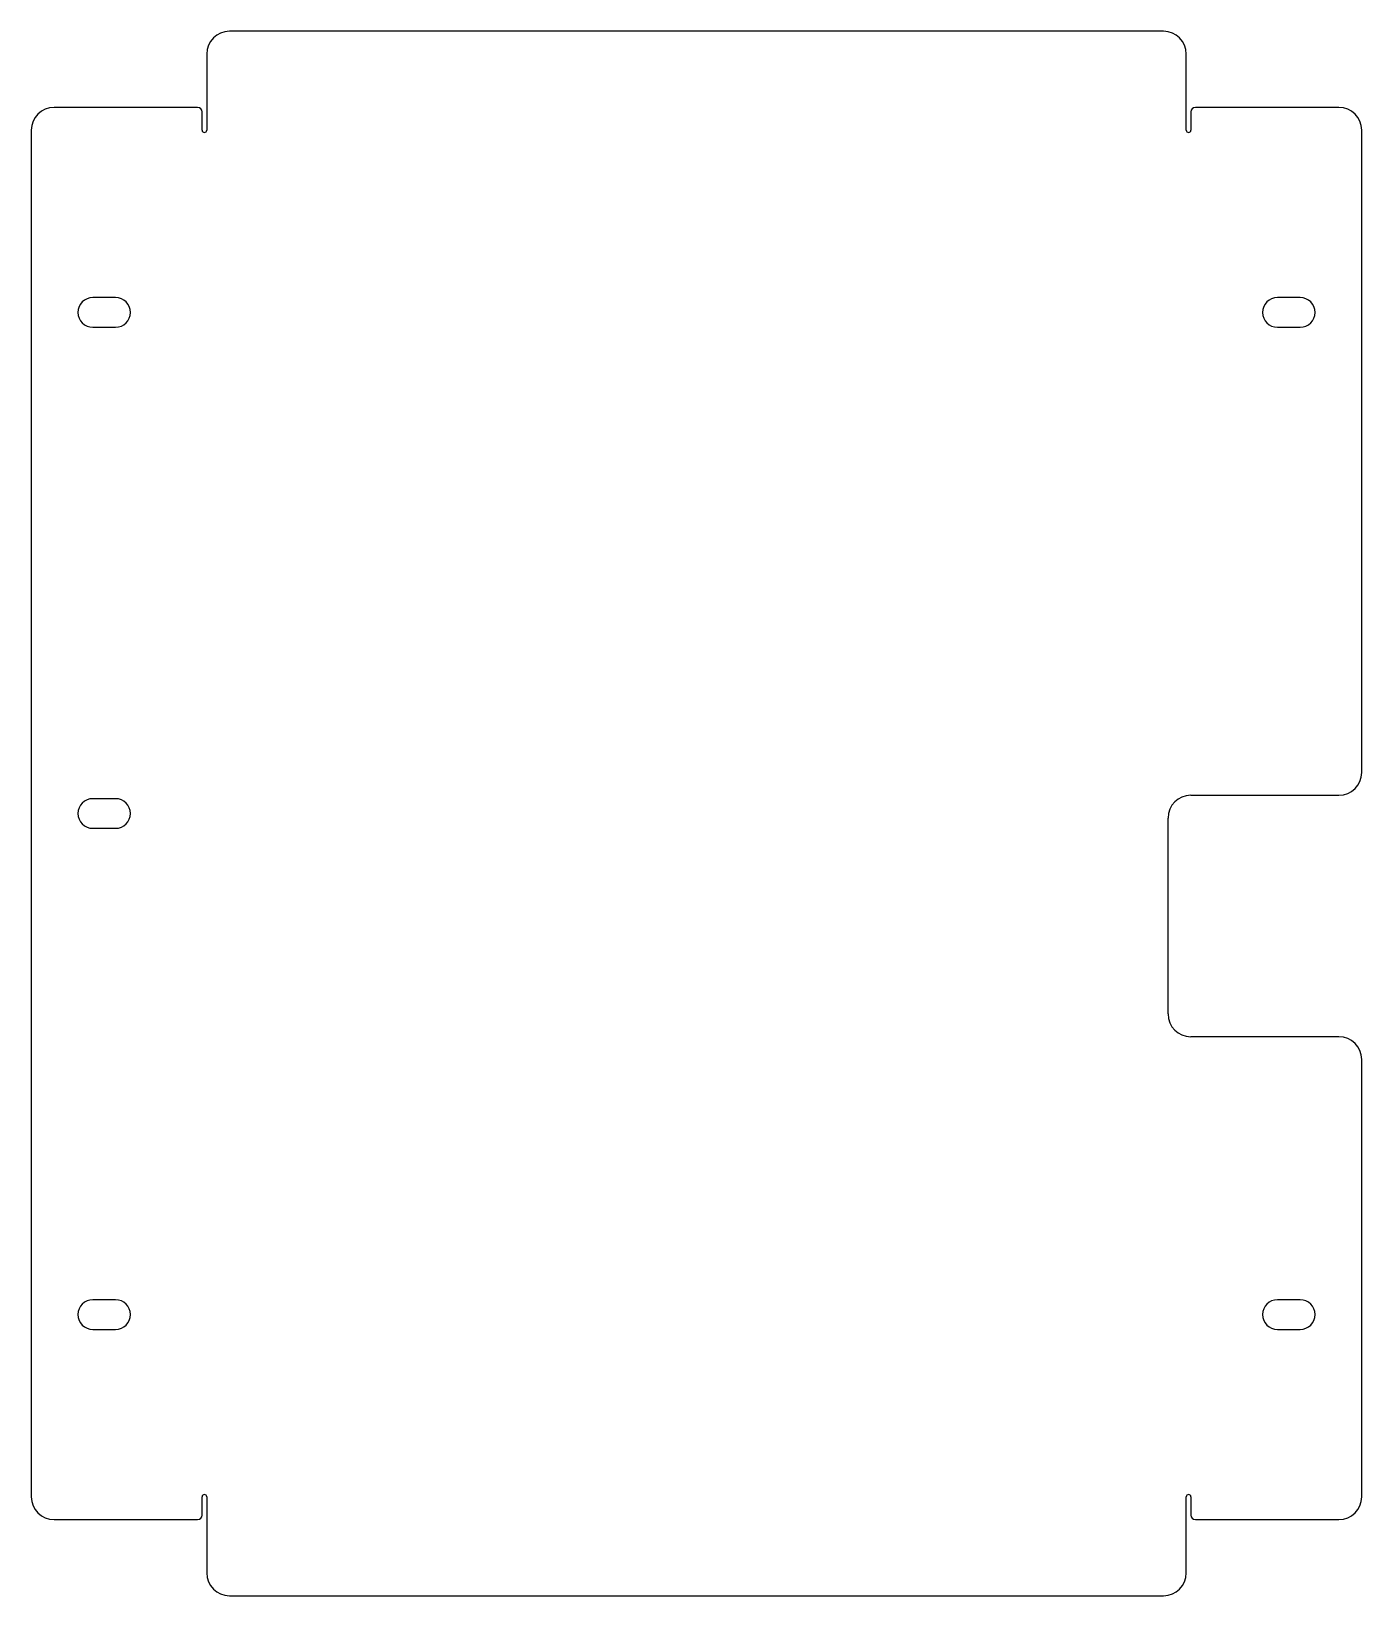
# Model space of a CAD drawing. Header units: millimetres. Extents: x -146 to 146, y -172 to 172.
import ezdxf

# ---------------------------------------------------------------- set-up
doc = ezdxf.new("R2010")
doc.units = ezdxf.units.MM

msp = doc.modelspace()

# ---------------------------------------------------------------- linework, layer by layer
at = {"color": 7, "linetype": 'Continuous', "lineweight": 25}
for p, q in [((102.5, 171.71), (-102.5, 171.71)), ((-107.5, 166.71), (-107.5, 150)), ((107.5, 150), (107.5, 166.71)), ((-109.5, 155), (-141, 155)), ((141, 155), (109.5, 155)), ((-108.5, 150), (-108.5, 154)), ((108.5, 154), (108.5, 150)), ((-146, 150), (-146, -150)), ((146, 9), (146, 150)), ((-127.5, 113.25), (-132.5, 113.25)), ((132.5, 113.25), (127.5, 113.25)), ((-132.5, 106.75), (-127.5, 106.75)), ((127.5, 106.75), (132.5, 106.75)), ((108.5, 4), (141, 4)), ((-127.5, 3.25), (-132.5, 3.25)), ((-132.5, -3.25), (-127.5, -3.25)), ((103.5, -44), (103.5, -1)), ((141, -49), (108.5, -49)), ((146, -150), (146, -54)), ((-127.5, -106.75), (-132.5, -106.75)), ((132.5, -106.75), (127.5, -106.75)), ((-132.5, -113.25), (-127.5, -113.25)), ((127.5, -113.25), (132.5, -113.25)), ((-108.5, -154), (-108.5, -150)), ((-107.5, -150), (-107.5, -166.71)), ((107.5, -166.71), (107.5, -150)), ((108.5, -150), (108.5, -154)), ((-141, -155), (-109.5, -155)), ((109.5, -155), (141, -155)), ((-102.5, -171.71), (102.5, -171.71))]:
    msp.add_line(p, q, dxfattribs=at)
for centre, radius, start, end in [((-102.5, 166.71), 5, 90, 180), ((102.5, 166.71), 5, 0, 90), ((-141, 150), 5, 90, 180), ((-109.5, 154), 1, 0, 90), ((109.5, 154), 1, 90, 180), ((141, 150), 5, 0, 90), ((-108, 150), 0.5, 180, 0), ((108, 150), 0.5, 180, 0), ((-132.5, 110), 3.25, 90, 270), ((-127.5, 110), 3.25, 270, 90), ((127.5, 110), 3.25, 90, 270), ((132.5, 110), 3.25, 270, 90), ((141, 9), 5, 270, 0), ((108.5, -1), 5, 90, 180), ((-132.5, 0), 3.25, 90, 270), ((-127.5, 0), 3.25, 270, 90), ((108.5, -44), 5, 180, 270), ((141, -54), 5, 0, 90), ((-132.5, -110), 3.25, 90, 270), ((-127.5, -110), 3.25, 270, 90), ((127.5, -110), 3.25, 90, 270), ((132.5, -110), 3.25, 270, 90), ((-141, -150), 5, 180, 270), ((-108, -150), 0.5, 360, 180), ((108, -150), 0.5, 360, 180), ((141, -150), 5, 270, 0), ((-109.5, -154), 1, 270, 0), ((109.5, -154), 1, 180, 270), ((-102.5, -166.71), 5, 180, 270), ((102.5, -166.71), 5, 270, 0)]:
    msp.add_arc(centre, radius, start, end, dxfattribs=at)

doc.saveas('drawing.dxf')
